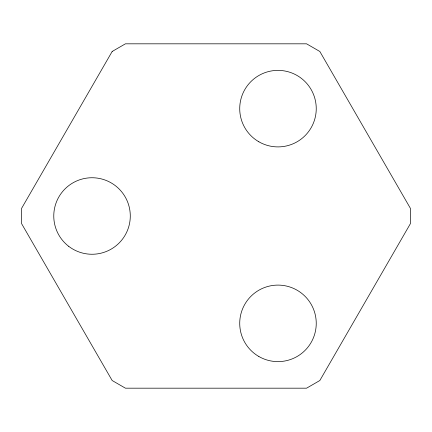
<?xml version="1.0" encoding="UTF-8"?>
<svg xmlns="http://www.w3.org/2000/svg" width="432" height="432" viewBox="0 0 432 432"><rect width="100%" height="100%" fill="white"/><g stroke="black" fill="none" stroke-linecap="round" stroke-linejoin="round"><path stroke-width="0.65" d="M112.174 51.473L21.6 208.348L21.6 223.652L112.174 380.527L125.426 388.179L306.574 388.179L319.826 380.527L410.4 223.652L410.4 208.348L319.826 51.473L306.574 43.821L125.426 43.821L112.174 51.473M258.854 141.777A38.264 38.264 0 0 0 316.246 108.637A38.264 38.264 0 0 0 258.854 75.503A38.264 38.264 0 0 0 258.854 141.777M258.854 356.497A38.264 38.264 0 0 0 316.246 323.363A38.264 38.264 0 0 0 258.854 290.223A38.264 38.264 0 0 0 258.854 356.497M68.737 246.353A38.264 38.264 0 0 0 129.962 220.995A38.264 38.264 0 0 0 77.387 180.652A38.264 38.264 0 0 0 68.737 246.353"/></g></svg>
